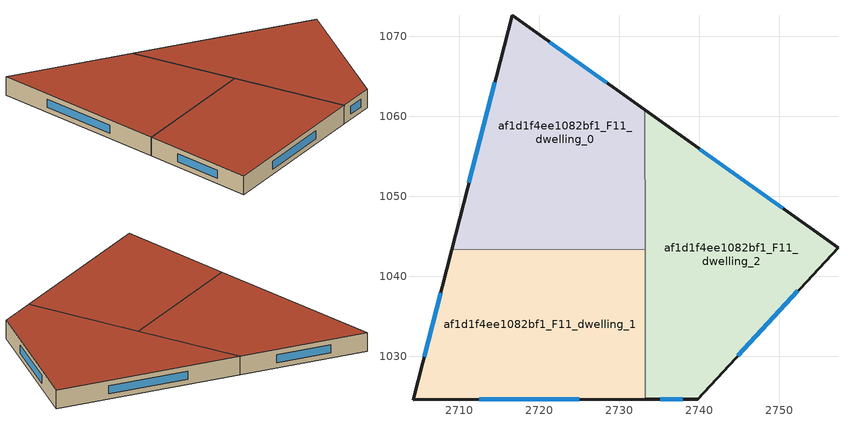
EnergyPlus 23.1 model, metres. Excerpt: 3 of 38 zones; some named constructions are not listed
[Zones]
af1d1f4ee1082bf1_F11_dwelling_0
 floor to af1d1f4ee1082bf1_F10_dwelling_0 (EU_floor_Construction): 2733.2,1060.79 2733.25,1043.36 2709.08,1043.3 2716.62,1072.59 z33
 wall outside (EU_wall_Construction): 2733.2,1060.79 2716.62,1072.59 2709.08,1043.3 z33:36
 wall to af1d1f4ee1082bf1_F11_dwelling_1 (EU_wall_Construction): 2709.08,1043.3 2733.25,1043.36 z33:36
 wall to af1d1f4ee1082bf1_F11_dwelling_2 (EU_wall_Construction): 2733.25,1043.36 2733.2,1060.79 z33:36
 window (EU_Window_Construction): 2714.47,1064.22 2711.23,1051.67 / 2728.47,1064.16 2721.36,1069.22 z33.86:35.14
 roof outside (EU_roof_Construction): 2733.25,1043.36 2733.2,1060.79 2716.62,1072.59 2709.08,1043.3 z36
af1d1f4ee1082bf1_F11_dwelling_1
 floor to af1d1f4ee1082bf1_F10_dwelling_1 (EU_floor_Construction): 2733.25,1043.36 2733.29,1024.64 2704.25,1024.58 2709.08,1043.3 z33
 wall outside (EU_wall_Construction): 2709.08,1043.3 2704.25,1024.58 2733.29,1024.64 z33:36
 wall to af1d1f4ee1082bf1_F11_dwelling_2 (EU_wall_Construction): 2733.29,1024.64 2733.25,1043.36 z33:36
 window (EU_Window_Construction): 2707.7,1037.95 2705.63,1029.93 / 2712.55,1024.6 2725,1024.62 z33.86:35.14
 roof outside (EU_roof_Construction): 2733.29,1024.64 2733.25,1043.36 2709.08,1043.3 2704.25,1024.58 z36
af1d1f4ee1082bf1_F11_dwelling_2
 floor to af1d1f4ee1082bf1_F10_dwelling_2 (EU_floor_Construction): 2757.36,1043.58 2739.86,1024.65 2733.29,1024.64 2733.2,1060.79 z33
 wall outside (EU_wall_Construction): 2733.29,1024.64 2739.86,1024.65 2757.36,1043.58 2733.2,1060.79 z33:36
 window (EU_Window_Construction): 2750.46,1048.5 2740.11,1055.87 / 2744.86,1030.06 2752.36,1038.17 / 2735.17,1024.64 2737.98,1024.65 z33.86:35.14
 roof outside (EU_roof_Construction): 2739.86,1024.65 2757.36,1043.58 2733.2,1060.79 2733.29,1024.64 z36
[SCHEDULE:FILE] Column Number=1; Rows to Skip at Top=0; Number of Hours of Data=8760; Column Separator=Comma; Interpolate to Timestep=No; Minutes per Item=60; Adjust Schedule for Daylight Savings=Yes
Name | File
EU_Step8_GainSchedule_af1d1f4ee1082bf1_F6_dwelling_1_f000 | ../../schedules/af1d1f4ee1082bf1/af1d1f4ee1082bf1_F6_dwelling_1_f000_gain.csv
EU_Step8_GainSchedule_af1d1f4ee1082bf1_F6_dwelling_2_f000 | ../../schedules/af1d1f4ee1082bf1/af1d1f4ee1082bf1_F6_dwelling_2_f000_gain.csv
EU_Step8_GainSchedule_af1d1f4ee1082bf1_F7_dwelling_0_f000 | ../../schedules/af1d1f4ee1082bf1/af1d1f4ee1082bf1_F7_dwelling_0_f000_gain.csv
EU_Step8_GainSchedule_af1d1f4ee1082bf1_F7_dwelling_1_f000 | ../../schedules/af1d1f4ee1082bf1/af1d1f4ee1082bf1_F7_dwelling_1_f000_gain.csv
EU_Step8_GainSchedule_af1d1f4ee1082bf1_F7_dwelling_2_f000 | ../../schedules/af1d1f4ee1082bf1/af1d1f4ee1082bf1_F7_dwelling_2_f000_gain.csv
EU_Step8_GainSchedule_af1d1f4ee1082bf1_F8_dwelling_0_f000 | ../../schedules/af1d1f4ee1082bf1/af1d1f4ee1082bf1_F8_dwelling_0_f000_gain.csv
EU_Step8_GainSchedule_af1d1f4ee1082bf1_F8_dwelling_1_f000 | ../../schedules/af1d1f4ee1082bf1/af1d1f4ee1082bf1_F8_dwelling_1_f000_gain.csv
EU_Step8_GainSchedule_af1d1f4ee1082bf1_F8_dwelling_2_f000 | ../../schedules/af1d1f4ee1082bf1/af1d1f4ee1082bf1_F8_dwelling_2_f000_gain.csv
EU_Step8_GainSchedule_af1d1f4ee1082bf1_F9_dwelling_0_f000 | ../../schedules/af1d1f4ee1082bf1/af1d1f4ee1082bf1_F9_dwelling_0_f000_gain.csv
EU_Step8_GainSchedule_af1d1f4ee1082bf1_F9_dwelling_1_f000 | ../../schedules/af1d1f4ee1082bf1/af1d1f4ee1082bf1_F9_dwelling_1_f000_gain.csv
EU_Step8_GainSchedule_af1d1f4ee1082bf1_F9_dwelling_2_f000 | ../../schedules/af1d1f4ee1082bf1/af1d1f4ee1082bf1_F9_dwelling_2_f000_gain.csv
EU_Step8_GainSchedule_af1d1f4ee1082bf1_F10_dwelling_0_f000 | ../../schedules/af1d1f4ee1082bf1/af1d1f4ee1082bf1_F10_dwelling_0_f000_gain.csv
EU_Step8_GainSchedule_af1d1f4ee1082bf1_F10_dwelling_1_f000 | ../../schedules/af1d1f4ee1082bf1/af1d1f4ee1082bf1_F10_dwelling_1_f000_gain.csv
EU_Step8_GainSchedule_af1d1f4ee1082bf1_F10_dwelling_2_f000 | ../../schedules/af1d1f4ee1082bf1/af1d1f4ee1082bf1_F10_dwelling_2_f000_gain.csv
